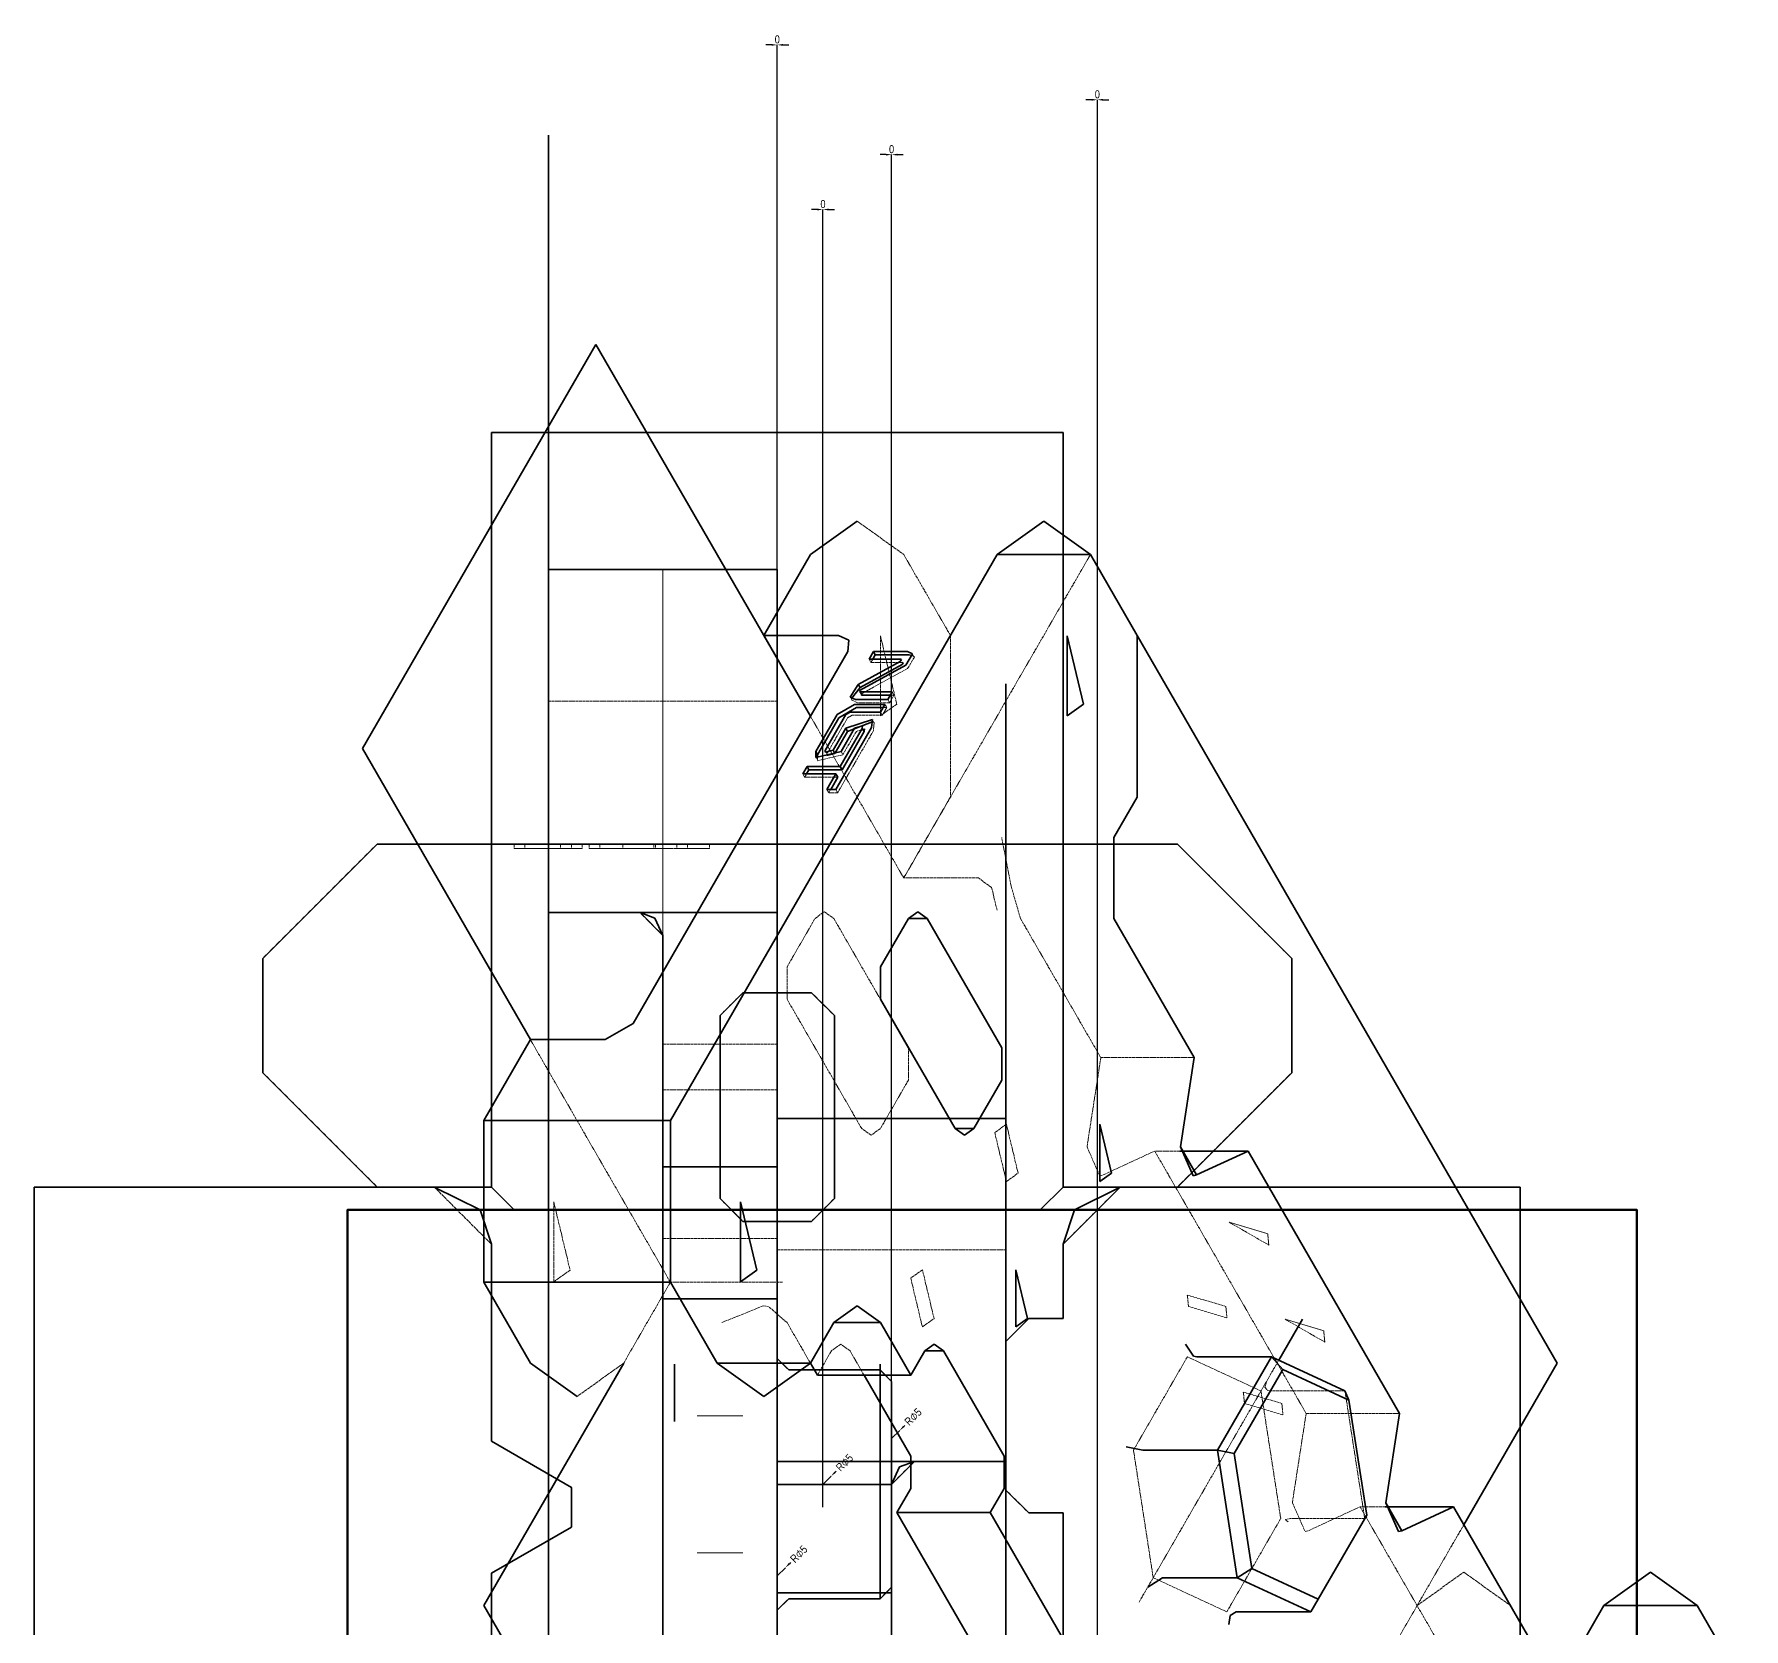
# Model space of a CAD drawing. Header units: metres. Extents: x -122 to 716, y -535 to 919.
# Drawn here: x -122 to 626, y 222 to 919 of the extents above; entities that cross this region are included whole.
import ezdxf

# ---------------------------------------------------------------- set-up
doc = ezdxf.new("R2010")
doc.units = ezdxf.units.M
doc.linetypes.add('DASHED', pattern=[1.524, 1.27, -0.254])
for name, color, linetype, lineweight in [('BORDER', 5, 'CONTINUOUS', 50), ('DIM', 2, 'CONTINUOUS', 13), ('HIDDEN', 8, 'DASHED', 18), ('VISIBLE', 7, 'CONTINUOUS', 35)]:
    doc.layers.add(name, color=color, linetype=linetype, lineweight=lineweight)
doc.styles.add('OpenSansCondensed-Light', font='OpenSansCondensed-Light.ttf')
doc.dimstyles.get("Standard").update_dxf_attribs({"dimtxt": 2.5, "dimasz": 2.5, "dimexe": 1.25, "dimexo": 0.625, "dimtad": 1, "dimcen": 2.5, "dimazin": 3, "dimtfac": 1, "dimtmove": 0, "dimatfit": 3})

# ---------------------------------------------------------------- blocks, each defined once
blk = doc.blocks.new('_CLOSEDFILLED')
at = {"color": 0, "linetype": 'BYBLOCK'}
blk.add_solid([(-1, 0.16), (0, 0), (-1, -0.16)], dxfattribs=at)
blk = doc.blocks.new('*D1')
for p, q in [((223, 285), (226.54, 288.54)), ((228.75, 290.75), (228.3, 290.3))]:
    blk.add_line(p, q)
at = {"layer": 'Defpoints'}
for p in [(223, 285), (226.54, 288.54)]:
    blk.add_point(p, dxfattribs=at)
at = {"layer": 'DIM', "xscale": 2.5, "yscale": 2.5, "rotation": 224.99999999999977}
blk.add_blockref('_CLOSEDFILLED', (226.54, 288.54), dxfattribs=at)
at = {"layer": 'DIM', "insert": (232.46, 294.46), "char_height": 3.5, "attachment_point": 5, "rotation": 45, "style": 'OpenSansCondensed-Light'}
blk.add_mtext('R⌀5', dxfattribs=at)
blk = doc.blocks.new('*D2')
for p, q in [((220.5, 842.46), (218, 842.46)), ((223, 285), (223, 842.46)), ((223, 275), (223, 842.46)), ((223, 842.46), (223, 842.46)), ((225.5, 842.46), (228, 842.46))]:
    blk.add_line(p, q)
at = {"layer": 'Defpoints'}
for p in [(223, 842.46), (223, 285), (223, 275)]:
    blk.add_point(p, dxfattribs=at)
at = {"layer": 'DIM', "xscale": 2.5, "yscale": 2.5}
blk.add_blockref('_CLOSEDFILLED', (223, 842.46), dxfattribs=at)
at = {"layer": 'DIM', "xscale": 2.5, "yscale": 2.5, "rotation": 180}
blk.add_blockref('_CLOSEDFILLED', (223, 842.46), dxfattribs=at)
at = {"layer": 'DIM', "insert": (223, 844.84), "char_height": 3.5, "attachment_point": 5, "style": 'OpenSansCondensed-Light'}
blk.add_mtext('0', dxfattribs=at)
blk = doc.blocks.new('*D3')
for p, q in [((253, 305), (256.54, 308.54)), ((258.75, 310.75), (258.3, 310.3))]:
    blk.add_line(p, q)
at = {"layer": 'Defpoints'}
for p in [(256.54, 308.54), (253, 305)]:
    blk.add_point(p, dxfattribs=at)
at = {"layer": 'DIM', "xscale": 2.5, "yscale": 2.5, "rotation": 224.99999999999955}
blk.add_blockref('_CLOSEDFILLED', (256.54, 308.54), dxfattribs=at)
at = {"layer": 'DIM', "insert": (262.46, 314.46), "char_height": 3.5, "attachment_point": 5, "rotation": 45, "style": 'OpenSansCondensed-Light'}
blk.add_mtext('R⌀5', dxfattribs=at)
blk = doc.blocks.new('*D4')
for p, q in [((250.5, 866.46), (248, 866.46)), ((253, 305), (253, 866.46)), ((253, 295), (253, 866.46)), ((253, 866.46), (253, 866.46)), ((255.5, 866.46), (258, 866.46))]:
    blk.add_line(p, q)
at = {"layer": 'Defpoints'}
for p in [(253, 866.46), (253, 305), (253, 295)]:
    blk.add_point(p, dxfattribs=at)
at = {"layer": 'DIM', "xscale": 2.5, "yscale": 2.5}
blk.add_blockref('_CLOSEDFILLED', (253, 866.46), dxfattribs=at)
at = {"layer": 'DIM', "xscale": 2.5, "yscale": 2.5, "rotation": 180}
blk.add_blockref('_CLOSEDFILLED', (253, 866.46), dxfattribs=at)
at = {"layer": 'DIM', "insert": (253, 868.84), "char_height": 3.5, "attachment_point": 5, "style": 'OpenSansCondensed-Light'}
blk.add_mtext('0', dxfattribs=at)
blk = doc.blocks.new('*D6')
for p, q in [((340.5, 890.46), (338, 890.46)), ((343, 205), (343, 890.46)), ((343, 195), (343, 890.46)), ((343, 890.46), (343, 890.46)), ((345.5, 890.46), (348, 890.46))]:
    blk.add_line(p, q)
at = {"layer": 'Defpoints'}
for p in [(343, 890.46), (343, 205), (343, 195)]:
    blk.add_point(p, dxfattribs=at)
at = {"layer": 'DIM', "xscale": 2.5, "yscale": 2.5}
blk.add_blockref('_CLOSEDFILLED', (343, 890.46), dxfattribs=at)
at = {"layer": 'DIM', "xscale": 2.5, "yscale": 2.5, "rotation": 180}
blk.add_blockref('_CLOSEDFILLED', (343, 890.46), dxfattribs=at)
at = {"layer": 'DIM', "insert": (343, 892.84), "char_height": 3.5, "attachment_point": 5, "style": 'OpenSansCondensed-Light'}
blk.add_mtext('0', dxfattribs=at)
blk = doc.blocks.new('*D7')
for p, q in [((203, 245), (206.54, 248.54)), ((208.75, 250.75), (208.3, 250.3))]:
    blk.add_line(p, q)
at = {"layer": 'Defpoints'}
for p in [(206.54, 248.54), (203, 245)]:
    blk.add_point(p, dxfattribs=at)
at = {"layer": 'DIM', "xscale": 2.5, "yscale": 2.5, "rotation": 225}
blk.add_blockref('_CLOSEDFILLED', (206.54, 248.54), dxfattribs=at)
at = {"layer": 'DIM', "insert": (212.46, 254.46), "char_height": 3.5, "attachment_point": 5, "rotation": 45, "style": 'OpenSansCondensed-Light'}
blk.add_mtext('R⌀5', dxfattribs=at)
blk = doc.blocks.new('*D8')
for p, q in [((200.5, 914.46), (198, 914.46)), ((203, 245), (203, 914.46)), ((203, 235), (203, 914.46)), ((203, 914.46), (203, 914.46)), ((205.5, 914.46), (208, 914.46))]:
    blk.add_line(p, q)
at = {"layer": 'Defpoints'}
for p in [(203, 914.46), (203, 245), (203, 235)]:
    blk.add_point(p, dxfattribs=at)
at = {"layer": 'DIM', "xscale": 2.5, "yscale": 2.5}
blk.add_blockref('_CLOSEDFILLED', (203, 914.46), dxfattribs=at)
at = {"layer": 'DIM', "xscale": 2.5, "yscale": 2.5, "rotation": 180}
blk.add_blockref('_CLOSEDFILLED', (203, 914.46), dxfattribs=at)
at = {"layer": 'DIM', "insert": (203, 916.84), "char_height": 3.5, "attachment_point": 5, "style": 'OpenSansCondensed-Light'}
blk.add_mtext('0', dxfattribs=at)

msp = doc.modelspace()

# ---------------------------------------------------------------- linework, layer by layer
at = {"layer": 'BORDER'}
msp.add_lwpolyline([(15, 15), (579, 15), (579, 405), (15, 405), (15, 15)], dxfattribs=at)
at = {"layer": 'HIDDEN'}
for points in [[(237.907, 706.231), (258.319, 691.586)], [(258.319, 691.586), (278.732, 656.231)], [(339.969, 691.586), (258.319, 550.165)], [(360.381, 656.231), (339.969, 691.586)], [(103, 685), (103, 535)], [(103, 685), (103, 635)], [(203, 685), (103, 685)], [(143, 685), (103, 685)], [(103, 685), (143, 685)], [(103, 535), (103, 685)], [(103, 535), (103, 685)], [(103, 685), (103, 535)], [(143, 685), (153, 685)], [(153, 685), (143, 685)], [(153, 525), (153, 685)], [(153, 685), (153, 525)], [(203, 685), (203, 635)], [(203, 635), (203, 685)], [(248.113, 621.053), (248.113, 656.053)], [(248.113, 656.053), (255.257, 626.179)], [(278.732, 656.231), (278.732, 585.52)], [(243.151, 645.869), (243.968, 644.455)], [(243.968, 644.455), (244.784, 645.869)], [(257.738, 644.455), (243.968, 644.455)], [(263.002, 646.733), (260.012, 641.748)], [(262.413, 647.335), (263.002, 646.733)], [(260.012, 641.748), (240.131, 630.86)], [(103, 635), (103, 585)], [(153, 610), (153, 630)], [(153, 630), (153, 610)], [(203, 635), (203, 585)], [(203, 635), (203, 585)], [(203, 610), (203, 630)], [(203, 630), (203, 610)], [(203, 610), (203, 630)], [(203, 630), (203, 610)], [(235.654, 627.869), (235.413, 628.673)], [(240.131, 630.86), (239.804, 630.574)], [(251.316, 628.191), (252.132, 626.777)], [(254.05, 630.099), (252.132, 626.777)], [(252.417, 630.099), (254.05, 630.099)], [(253.234, 631.513), (254.05, 630.099)], [(103, 627.5), (103, 592.5)], [(103, 592.5), (103, 627.5)], [(103, 627.5), (103, 592.5)], [(103, 592.5), (103, 627.5)], [(203, 627.5), (103, 627.5)], [(203, 627.5), (103, 627.5)], [(203, 627.5), (203, 592.5)], [(203, 592.5), (203, 627.5)], [(203, 627.5), (203, 592.5)], [(203, 592.5), (203, 627.5)], [(217.494, 620.876), (258.319, 550.165)], [(217.494, 620.876), (258.319, 550.165)], [(235.75, 621.321), (233.743, 620.162)], [(238.069, 626.777), (235.654, 627.869)], [(248.983, 621.321), (235.75, 621.321)], [(252.132, 626.777), (238.069, 626.777)], [(255.257, 626.179), (248.113, 621.053)], [(248.166, 622.735), (248.983, 621.321)], [(250.901, 624.643), (248.983, 621.321)], [(249.268, 624.643), (250.901, 624.643)], [(250.084, 626.058), (250.901, 624.643)], [(233.743, 620.162), (224.734, 604.558)], [(245.094, 614.585), (229.415, 587.429)], [(237.598, 614.281), (231.703, 604.071)], [(241.157, 615.339), (237.598, 614.281)], [(244.895, 618.628), (245.431, 617.995)], [(245.431, 617.995), (245.094, 614.585)], [(153, 530), (153, 610)], [(153, 610), (153, 530)], [(203, 530), (203, 610)], [(203, 610), (203, 530)], [(203, 610), (203, 530)], [(203, 530), (203, 610)], [(223.918, 605.973), (224.734, 604.558)], [(220.683, 601.406), (220.402, 602.187)], [(231.703, 604.071), (220.683, 601.406)], [(224.734, 604.558), (224.725, 603.687)], [(230.886, 605.485), (231.703, 604.071)], [(214.152, 595.641), (214.969, 594.227)], [(214.969, 594.227), (215.785, 595.641)], [(229.468, 594.227), (214.969, 594.227)], [(103, 585), (103, 535)], [(203, 585), (203, 535)], [(203, 535), (203, 585)], [(224.727, 588.843), (225.543, 587.429)], [(225.543, 587.429), (226.36, 588.843)], [(229.415, 587.429), (225.543, 587.429)], [(228.598, 588.843), (229.415, 587.429)], [(278.732, 585.52), (258.319, 550.165)], [(28, 565), (-22, 515)], [(-22, 515), (28, 565)], [(378, 565), (28, 565)], [(78, 415), (78, 565)], [(378, 565), (78, 565)], [(96.483, 565), (88, 565)], [(88, 565), (92.654, 565)], [(88, 565), (88, 563)], [(88, 565), (88, 563)], [(92.654, 563), (88, 563)], [(88, 563), (96.483, 563)], [(92.654, 565), (94.059, 565)], [(92.654, 565), (92.654, 563)], [(92.654, 565), (92.654, 563)], [(94.059, 563), (92.654, 563)], [(94.059, 565), (108.26, 565)], [(108.26, 563), (94.059, 563)], [(111.88, 565), (96.483, 565)], [(96.483, 563), (111.88, 563)], [(108.26, 565), (117.655, 565)], [(108.26, 565), (108.26, 563)], [(117.655, 563), (108.26, 563)], [(112.959, 565), (111.88, 565)], [(111.88, 563), (112.959, 563)], [(112.956, 565), (112.959, 565)], [(117.655, 565), (112.956, 565)], [(112.956, 565), (112.956, 563)], [(112.956, 565), (112.956, 563)], [(112.956, 563), (117.655, 563)], [(112.959, 563), (112.956, 563)], [(117.655, 565), (117.655, 563)], [(117.655, 565), (117.655, 563)], [(125.37, 565), (120.672, 565)], [(120.672, 565), (126.965, 565)], [(120.672, 565), (120.672, 563)], [(120.672, 565), (120.672, 563)], [(126.965, 563), (120.672, 563)], [(120.672, 563), (125.37, 563)], [(127.009, 565), (125.37, 565)], [(125.37, 565), (125.37, 563)], [(125.37, 565), (125.37, 563)], [(125.37, 563), (127.009, 563)], [(126.965, 565), (149.766, 565)], [(149.766, 563), (126.965, 563)], [(149.076, 565), (127.009, 565)], [(127.009, 563), (149.076, 563)], [(134.896, 565), (128.076, 565)], [(128.076, 565), (135.412, 565)], [(135.412, 563), (128.076, 563)], [(128.076, 563), (134.896, 563)], [(135.326, 565), (133.21, 565)], [(133.21, 565), (135.498, 565)], [(135.498, 563), (133.21, 563)], [(133.21, 563), (135.326, 563)], [(173.301, 565), (134.896, 565)], [(134.896, 563), (173.301, 563)], [(149.766, 565), (135.326, 565)], [(135.326, 563), (149.766, 563)], [(135.412, 565), (148.99, 565)], [(135.412, 565), (135.412, 563)], [(148.99, 563), (135.412, 563)], [(135.498, 565), (159.033, 565)], [(135.498, 565), (135.498, 563)], [(159.033, 563), (135.498, 563)], [(148.99, 565), (150.931, 565)], [(148.99, 565), (148.99, 563)], [(150.931, 563), (148.99, 563)], [(150.931, 565), (149.076, 565)], [(149.076, 565), (149.076, 563)], [(149.076, 563), (150.931, 563)], [(149.766, 565), (155.541, 565)], [(155.541, 565), (149.766, 565)], [(149.766, 565), (149.766, 563)], [(149.766, 565), (149.766, 563)], [(149.766, 563), (155.541, 563)], [(155.541, 563), (149.766, 563)], [(159.033, 565), (163.687, 565)], [(159.033, 565), (159.033, 563)], [(159.033, 565), (159.033, 563)], [(163.687, 563), (159.033, 563)], [(163.687, 565), (173.301, 565)], [(163.687, 565), (163.687, 563)], [(163.687, 565), (163.687, 563)], [(173.301, 563), (163.687, 563)], [(173.301, 565), (173.301, 563)], [(173.301, 565), (173.301, 563)], [(305.268, 546.63), (301.185, 567.843)], [(328, 565), (328, 415)], [(378, 565), (428, 515)], [(428, 515), (378, 565)], [(290.979, 550.165), (258.319, 550.165)], [(296.753, 546.023), (290.979, 550.165)], [(299.144, 536.023), (296.753, 546.023)], [(305.268, 546.63), (309.35, 532.487)], [(143, 535), (103, 535)], [(203, 535), (103, 535)], [(143, 535), (103, 535)], [(203, 535), (143, 535)], [(153, 525), (143, 535)], [(203, 535), (143, 535)], [(143.008, 535), (143, 535)], [(149.482, 532.614), (149.466, 532.628)], [(149.467, 532.627), (149.483, 532.614)], [(203, 535), (203, 510)], [(203, 535), (203, 510)], [(207.288, 511.274), (219.536, 532.487)], [(219.536, 532.487), (223.618, 535.416)], [(223.618, 535.416), (227.701, 532.487)], [(227.701, 532.487), (248.113, 497.132)], [(309.35, 532.487), (344.514, 471.583)], [(153, 530), (153, 510)], [(153, 510), (153, 530)], [(153, 525), (153, 510)], [(203, 530), (203, 510)], [(203, 510), (203, 530)], [(203, 530), (203, 510)], [(203, 510), (203, 530)], [(-22, 515), (-22, 465)], [(153, 510), (153, 477.5)], [(203, 510), (203, 477.5)], [(203, 510), (203, 477.5)], [(207.288, 497.132), (207.288, 511.274)], [(428, 465), (428, 515)], [(188, 500), (178, 490)], [(218, 500), (188, 500)], [(218, 500), (188, 500)], [(239.948, 440.563), (207.288, 497.132)], [(228, 490), (218, 500)], [(178, 490), (178, 410)], [(178, 490), (178, 410)], [(228, 410), (228, 490)], [(228, 410), (228, 490)], [(156.257, 373.388), (95.02, 479.454)], [(156.257, 373.388), (95.02, 479.454)], [(203, 477.5), (153, 477.5)], [(153, 477.5), (153, 467.5)], [(203, 477.5), (153, 477.5)], [(203, 477.5), (203, 467.5)], [(203, 477.5), (203, 467.5)], [(260.361, 475.919), (260.361, 461.777)], [(344.514, 471.583), (338.475, 432.545)], [(385.339, 471.583), (344.514, 471.583)], [(-22, 465), (28, 415)], [(28, 415), (-22, 465)], [(153, 467.5), (153, 402.5)], [(203, 467.5), (203, 402.5)], [(203, 402.5), (203, 467.5)], [(378, 415), (428, 465)], [(428, 465), (378, 415)], [(153, 432.5), (153, 457.5)], [(153, 457.5), (153, 432.5)], [(153, 432.5), (153, 457.5)], [(153, 457.5), (153, 432.5)], [(203, 457.5), (153, 457.5)], [(203, 457.5), (153, 457.5)], [(203, 457.5), (203, 432.5)], [(203, 432.5), (203, 457.5)], [(203, 457.5), (203, 432.5)], [(203, 432.5), (203, 457.5)], [(260.361, 461.777), (248.113, 440.563)], [(203, 395), (203, 445)], [(203, 445), (303, 445)], [(203, 445), (203, 395)], [(263, 445), (253, 445)], [(253, 445), (263, 445)], [(253, 285), (253, 445)], [(253, 445), (253, 285)], [(263, 445), (303, 445)], [(303, 445), (263, 445)], [(303.227, 442.457), (298.124, 438.796)], [(303, 445), (303, 295)], [(303, 395), (303, 445)], [(303, 295), (303, 445)], [(303, 295), (303, 445)], [(303, 445), (303, 295)], [(308.33, 421.118), (303.227, 442.457)], [(244.031, 437.635), (239.948, 440.563)], [(248.113, 440.563), (244.031, 437.635)], [(298.124, 438.796), (303.227, 417.457)], [(338.475, 432.545), (344.051, 419.957)], [(345.546, 420.298), (368.084, 430.758)], [(368.084, 430.758), (434.328, 316.019)], [(379.121, 430.758), (368.084, 430.758)], [(303.227, 417.457), (308.33, 421.118)], [(344.051, 419.957), (345.546, 420.298)], [(28, 415), (53, 415)], [(53, 415), (78, 390)], [(53, 415), (78, 415)], [(328, 390), (353, 415)], [(328, 415), (353, 415)], [(353, 415), (378, 415)], [(73, 405), (78, 390)], [(105.226, 373.566), (105.226, 408.566)], [(105.226, 408.566), (112.371, 378.692)], [(178, 410), (188, 400)], [(218, 400), (228, 410)], [(153, 402.5), (153, 392.5)], [(188, 400), (218, 400)], [(188, 400), (218, 400)], [(203, 402.5), (203, 392.5)], [(203, 402.5), (203, 392.5)], [(417.536, 394.602), (400.711, 399.602)], [(400.711, 399.602), (418.031, 389.602)], [(78, 390), (78, 303.868)], [(78, 303.868), (78, 390)], [(153, 392.5), (153, 177.5)], [(203, 392.5), (153, 392.5)], [(203, 392.5), (153, 392.5)], [(203, 345), (203, 395)], [(203, 395), (203, 345)], [(203, 392.5), (203, 177.5)], [(203, 177.5), (203, 392.5)], [(203, 370), (203, 390)], [(203, 390), (203, 370)], [(203, 370), (203, 390)], [(203, 390), (203, 370)], [(253, 370), (253, 390)], [(253, 390), (253, 370)], [(303, 345), (303, 395)], [(328, 357.5), (328, 390)], [(328, 390), (328, 357.5)], [(418.031, 389.602), (417.536, 394.602)], [(203, 387.5), (203, 352.5)], [(203, 352.5), (203, 387.5)], [(203, 387.5), (203, 352.5)], [(203, 352.5), (203, 387.5)], [(203, 387.5), (303, 387.5)], [(203, 387.5), (303, 387.5)], [(303, 387.5), (303, 352.5)], [(303, 352.5), (303, 387.5)], [(303, 387.5), (303, 352.5)], [(303, 352.5), (303, 387.5)], [(112.371, 378.692), (105.226, 373.566)], [(266.484, 378.817), (261.381, 375.156)], [(261.381, 375.156), (266.484, 353.817)], [(271.587, 357.478), (266.484, 378.817)], [(156.257, 373.388), (135.845, 338.033)], [(156.257, 373.388), (135.845, 338.033)], [(188.917, 373.388), (156.257, 373.388)], [(188.917, 373.388), (205.247, 373.388)], [(203, 290), (203, 370)], [(203, 370), (203, 290)], [(203, 370), (203, 290)], [(203, 290), (203, 370)], [(253, 290), (253, 370)], [(253, 370), (253, 290)], [(382.835, 362.782), (382.34, 367.782)], [(382.34, 367.782), (399.165, 362.782)], [(178.711, 355.711), (196.786, 363.033)], [(196.786, 363.033), (199.123, 362.782)], [(207.288, 355.711), (199.123, 362.782)], [(399.66, 357.782), (382.835, 362.782)], [(399.165, 362.782), (399.66, 357.782)], [(217.494, 338.033), (207.288, 355.711)], [(266.484, 353.817), (271.587, 357.478)], [(303, 347.5), (313, 357.5)], [(313, 357.5), (328, 357.5)], [(328, 357.5), (313, 357.5)], [(442.031, 352.175), (425.206, 357.175)], [(425.206, 357.175), (442.526, 347.175)], [(442.526, 347.175), (442.031, 352.175)], [(203, 295), (203, 345)], [(203, 345), (203, 295)], [(230.763, 346.265), (226.68, 343.336)], [(234.845, 343.336), (230.763, 346.265)], [(303, 282.5), (303, 347.5)], [(303, 347.5), (303, 282.5)], [(303, 295), (303, 345)], [(135.845, 338.033), (115.432, 323.388)], [(203, 285), (203, 340)], [(203, 340), (203, 285)], [(208, 335), (203, 340)], [(226.68, 343.336), (220.556, 332.73)], [(240.969, 332.73), (234.845, 343.336)], [(382.373, 340.768), (358.802, 299.943)], [(361.29, 233.54), (422.335, 339.273)], [(414.57, 325.825), (382.373, 340.768)], [(203, 285), (203, 335)], [(203, 335), (203, 285)], [(248, 335), (208, 335)], [(248, 335), (248, 285)], [(248, 335), (253, 330)], [(253, 285), (253, 330)], [(416.927, 329.907), (416.323, 327.496)], [(407.33, 320.355), (406.835, 325.355)], [(406.835, 325.355), (423.66, 320.355)], [(423.198, 270.057), (414.57, 325.825)], [(416.323, 327.496), (417.393, 326.074)], [(417.393, 326.074), (418.653, 325.825)], [(451.313, 325.825), (418.653, 325.825)], [(451.313, 325.825), (459.94, 270.057)], [(168, 315), (188, 315)], [(188, 315), (168, 315)], [(424.155, 315.355), (407.33, 320.355)], [(423.66, 320.355), (424.155, 315.355)], [(434.328, 316.019), (428.289, 276.982)], [(475.153, 316.019), (434.328, 316.019)], [(78, 303.868), (113, 283.66)], [(78, 303.868), (113, 283.66)], [(358.802, 299.943), (367.43, 244.175)], [(203, 270), (203, 295)], [(203, 295), (263, 295)], [(203, 295), (303, 295)], [(203, 295), (263, 295)], [(203, 270), (203, 295)], [(263, 295), (253, 285)], [(256.534, 292.628), (256.517, 292.614)], [(256.517, 292.614), (256.534, 292.628)], [(263, 295), (262.989, 295)], [(263, 295), (303, 295)], [(263, 295), (303, 295)], [(203, 290), (203, 270)], [(203, 270), (203, 290)], [(203, 290), (203, 270)], [(203, 270), (203, 290)], [(203, 285), (203, 230)], [(203, 230), (203, 285)], [(208, 285), (203, 285)], [(203, 285), (203, 235)], [(203, 235), (203, 285)], [(248, 285), (208, 285)], [(248, 285), (248, 235)], [(248, 285), (253, 285)], [(253, 290), (253, 270)], [(253, 270), (253, 290)], [(253, 240), (253, 285)], [(253, 270), (253, 285)], [(113, 283.66), (113, 266.34)], [(313, 272.5), (303, 282.5)], [(428.289, 276.982), (433.866, 264.393)], [(203, 183.868), (203, 270)], [(203, 270), (203, 183.868)], [(253, 183.868), (253, 270)], [(328, 272.5), (313, 272.5)], [(313, 272.5), (328, 272.5)], [(328, 57.5), (328, 272.5)], [(328, 272.5), (328, 57.5)], [(399.627, 229.232), (423.198, 270.057)], [(425.304, 269.445), (425.336, 269.619)], [(426.417, 268.563), (425.304, 269.445)], [(425.336, 269.619), (427.28, 270.057)], [(459.94, 270.057), (427.28, 270.057)], [(435.36, 264.734), (457.899, 275.194)], [(459.94, 270.057), (436.37, 229.232)], [(457.899, 275.194), (493.062, 214.289)], [(468.936, 275.194), (457.899, 275.194)], [(459.94, 270.057), (460.803, 271.551)], [(113, 266.34), (78, 246.132)], [(78, 246.132), (113, 266.34)], [(433.866, 264.393), (435.36, 264.734)], [(462.443, 196.612), (503.268, 267.322)], [(168, 255), (188, 255)], [(188, 255), (168, 255)], [(78, 246.132), (78, 83.868)], [(78, 83.868), (78, 246.132)], [(253, 240), (248, 235)], [(367.43, 244.175), (399.627, 229.232)], [(482.856, 231.967), (503.268, 246.612)], [(503.268, 246.612), (523.681, 231.967)], [(203, 237.5), (253, 237.5)], [(208, 235), (203, 230)], [(248, 235), (208, 235)], [(462.443, 196.612), (482.856, 231.967)], [(523.681, 231.967), (544.093, 196.612)]]:
    msp.add_lwpolyline(points, dxfattribs=at)
at = {"layer": 'VISIBLE'}
for points in [[(103, 685), (103, 875)], [(103, 875), (103, 685)], [(21.535, 606.734), (123.597, 783.51)], [(123.597, 783.51), (217.494, 620.876)], [(328, 745), (78, 745)], [(78, 745), (78, 415)], [(328, 415), (328, 745)], [(217.494, 691.586), (237.907, 706.231)], [(299.144, 691.586), (319.557, 706.231)], [(319.557, 706.231), (339.969, 691.586)], [(156.257, 444.099), (299.144, 691.586)], [(156.257, 444.099), (299.144, 691.586)], [(197.082, 656.231), (217.494, 691.586)], [(339.969, 691.586), (299.144, 691.586)], [(339.969, 691.586), (360.381, 656.231)], [(339.969, 691.586), (360.381, 656.231)], [(203, 685), (103, 685)], [(103, 635), (103, 685)], [(203, 635), (203, 685)], [(203, 685), (203, 635)], [(197.082, 656.231), (217.494, 620.876)], [(229.742, 656.231), (197.082, 656.231)], [(229.742, 656.231), (234.32, 654.16)], [(234.32, 654.16), (233.824, 649.16)], [(329.763, 621.053), (329.763, 656.053)], [(329.763, 656.053), (336.907, 626.179)], [(360.381, 656.231), (360.381, 585.52)], [(544.093, 338.033), (360.381, 656.231)], [(360.381, 585.52), (360.381, 656.231)], [(139.927, 486.525), (233.824, 649.16)], [(256.796, 644.875), (238.396, 634.834)], [(239.212, 633.42), (257.612, 643.461)], [(239.314, 632.274), (259.195, 643.162)], [(245.051, 649.16), (243.151, 645.869)], [(243.151, 645.869), (256.922, 645.869)], [(244.784, 645.869), (245.868, 647.746)], [(259.947, 649.16), (245.051, 649.16)], [(245.051, 649.16), (245.868, 647.746)], [(245.868, 647.746), (260.763, 647.746)], [(257.292, 645.702), (256.796, 644.875)], [(256.922, 645.869), (257.292, 645.702)], [(257.612, 643.461), (258.109, 644.287)], [(258.109, 644.287), (257.738, 644.455)], [(259.195, 643.162), (262.186, 648.147)], [(262.186, 648.147), (259.947, 649.16)], [(260.763, 647.746), (262.413, 647.335)], [(103, 585), (103, 635)], [(203, 585), (203, 635)], [(203, 635), (203, 585)], [(238.396, 634.834), (234.837, 629.283)], [(234.837, 629.283), (237.252, 628.191)], [(235.413, 628.673), (239.212, 633.42)], [(237.252, 628.191), (251.316, 628.191)], [(238.396, 634.834), (239.212, 633.42)], [(238.934, 631.64), (239.314, 632.274)], [(239.262, 631.513), (238.934, 631.64)], [(253.234, 631.513), (239.262, 631.513)], [(239.262, 631.513), (240.078, 630.099)], [(239.804, 630.574), (239.75, 630.226)], [(239.75, 630.226), (240.078, 630.099)], [(240.078, 630.099), (252.417, 630.099)], [(251.316, 628.191), (253.234, 631.513)], [(303, 445), (303, 635)], [(303, 635), (303, 445)], [(229.144, 621.607), (219.835, 605.485)], [(223.918, 605.973), (232.927, 621.577)], [(236.852, 626.058), (229.144, 621.607)], [(229.96, 620.193), (237.668, 624.643)], [(232.927, 621.577), (234.934, 622.735)], [(234.934, 622.735), (248.166, 622.735)], [(250.084, 626.058), (236.852, 626.058)], [(237.668, 624.643), (249.268, 624.643)], [(248.166, 622.735), (250.084, 626.058)], [(336.907, 626.179), (329.763, 621.053)], [(220.652, 604.071), (229.96, 620.193)], [(232.945, 615.635), (227.402, 606.034)], [(228.219, 604.619), (233.762, 614.22)], [(228.598, 588.843), (244.277, 615.999)], [(240.16, 615.574), (230.552, 598.932)], [(230.886, 605.485), (236.781, 615.696)], [(231.368, 597.518), (240.976, 614.159)], [(244.615, 619.409), (232.945, 615.635)], [(232.945, 615.635), (233.762, 614.22)], [(233.762, 614.22), (244.895, 618.628)], [(236.781, 615.696), (240.341, 616.753)], [(240.341, 616.753), (240.16, 615.574)], [(240.16, 615.574), (240.976, 614.159)], [(240.976, 614.159), (241.157, 615.339)], [(244.277, 615.999), (244.615, 619.409)], [(95.02, 479.454), (21.535, 606.734)], [(227.402, 606.034), (223.909, 605.101)], [(223.909, 605.101), (223.918, 605.973)], [(227.402, 606.034), (228.219, 604.619)], [(216.052, 598.932), (214.152, 595.641)], [(230.552, 598.932), (216.052, 598.932)], [(216.052, 598.932), (216.868, 597.518)], [(219.835, 605.485), (219.866, 602.821)], [(219.835, 605.485), (220.652, 604.071)], [(219.866, 602.821), (230.886, 605.485)], [(220.402, 602.187), (220.652, 604.071)], [(224.725, 603.687), (228.219, 604.619)], [(230.552, 598.932), (231.368, 597.518)], [(214.152, 595.641), (228.652, 595.641)], [(215.785, 595.641), (216.868, 597.518)], [(216.868, 597.518), (231.368, 597.518)], [(228.652, 595.641), (224.727, 588.843)], [(226.36, 588.843), (229.468, 594.227)], [(228.652, 595.641), (229.468, 594.227)], [(103, 535), (103, 585)], [(203, 535), (203, 585)], [(203, 585), (203, 535)], [(224.727, 588.843), (228.598, 588.843)], [(360.381, 585.52), (350.175, 567.843)], [(350.175, 567.843), (360.381, 585.52)], [(28, 565), (-22, 515)], [(78, 565), (28, 565)], [(78, 565), (28, 565)], [(78, 565), (78, 415)], [(78, 565), (88, 565)], [(318, 565), (88, 565)], [(318, 565), (328, 565)], [(328, 415), (328, 565)], [(378, 565), (328, 565)], [(350.175, 567.843), (350.175, 532.487)], [(350.175, 567.843), (350.175, 532.487)], [(378, 565), (428, 515)], [(203, 535), (103, 535)], [(103, 535), (103, 35)], [(103, 35), (103, 535)], [(143, 535), (153, 525)], [(143, 535), (149.467, 532.627)], [(149.466, 532.628), (143.008, 535)], [(153, 525), (149.482, 532.614)], [(149.483, 532.614), (153, 525)], [(203, 510), (203, 535)], [(203, 510), (203, 535)], [(248.113, 511.274), (260.361, 532.487)], [(248.113, 511.274), (260.361, 532.487)], [(260.361, 532.487), (264.443, 535.416)], [(268.526, 532.487), (260.361, 532.487)], [(264.443, 535.416), (268.526, 532.487)], [(268.526, 532.487), (301.185, 475.919)], [(268.526, 532.487), (301.185, 475.919)], [(350.175, 532.487), (385.339, 471.583)], [(385.339, 471.583), (350.175, 532.487)], [(153, 510), (153, 525)], [(-22, 515), (-22, 465)], [(-22, 515), (-22, 465)], [(153, 423.868), (153, 510)], [(203, 423.868), (203, 510)], [(203, 510), (203, 423.868)], [(248.113, 497.132), (248.113, 511.274)], [(248.113, 511.274), (248.113, 497.132)], [(428, 465), (428, 515)], [(428, 515), (428, 465)], [(188, 500), (178, 490)], [(178, 490), (188, 500)], [(218, 500), (188, 500)], [(228, 490), (218, 500)], [(218, 500), (228, 490)], [(280.773, 440.563), (248.113, 497.132)], [(248.113, 497.132), (260.361, 475.919)], [(280.773, 440.563), (248.113, 497.132)], [(139.927, 486.525), (127.68, 479.454)], [(178, 490), (178, 410)], [(228, 410), (228, 490)], [(74.608, 444.099), (95.02, 479.454)], [(95.02, 479.454), (127.68, 479.454)], [(301.185, 475.919), (301.185, 461.777)], [(301.185, 461.777), (301.185, 475.919)], [(385.339, 471.583), (379.3, 432.545)], [(385.339, 471.583), (379.3, 432.545)], [(-22, 465), (28, 415)], [(378, 415), (428, 465)], [(301.185, 461.777), (288.938, 440.563)], [(301.185, 461.777), (288.938, 440.563)], [(74.608, 444.099), (74.608, 373.388)], [(74.608, 444.099), (156.257, 444.099)], [(156.257, 444.099), (156.257, 373.388)], [(156.257, 373.388), (156.257, 444.099)], [(203, 445), (203, 395)], [(203, 445), (303, 445)], [(203, 395), (203, 445)], [(303, 445), (303, 395)], [(344.051, 417.457), (344.051, 442.457)], [(344.051, 442.457), (349.155, 421.118)], [(284.855, 437.635), (280.773, 440.563)], [(280.773, 440.563), (288.938, 440.563)], [(288.938, 440.563), (284.855, 437.635)], [(408.909, 430.758), (379.121, 430.758)], [(379.3, 432.545), (384.876, 419.957)], [(379.3, 432.545), (386.371, 420.298)], [(386.371, 420.298), (408.909, 430.758)], [(408.909, 430.758), (386.371, 420.298)], [(408.909, 430.758), (475.153, 316.019)], [(475.153, 316.019), (408.909, 430.758)], [(203, 423.868), (153, 423.868)], [(153, 403.66), (153, 423.868)], [(203, 403.66), (203, 423.868)], [(203, 423.868), (203, 403.66)], [(349.155, 421.118), (344.051, 417.457)], [(384.876, 419.957), (386.371, 420.298)], [(-122, -85), (-122, 415)], [(-122, 415), (78, 415)], [(28, 415), (78, 415)], [(53, 415), (28, 415)], [(73, 405), (53, 415)], [(53, 415), (73, 405)], [(88, 405), (78, 415)], [(328, 415), (318, 405)], [(328, 415), (378, 415)], [(328, 415), (528, 415)], [(328, 390), (353, 415)], [(353, 415), (333, 405)], [(378, 415), (353, 415)], [(528, 415), (528, -85)], [(73, 405), (78, 390)], [(178, 410), (188, 400)], [(188, 400), (178, 410)], [(186.876, 373.566), (186.876, 408.566)], [(186.876, 408.566), (194.02, 378.692)], [(218, 400), (228, 410)], [(228, 410), (218, 400)], [(328, 390), (333, 405)], [(153, 386.34), (153, 403.66)], [(188, 400), (218, 400)], [(203, 386.34), (203, 403.66)], [(203, 386.34), (203, 403.66)], [(78, 390), (78, 303.868)], [(203, 395), (203, 345)], [(203, 395), (203, 345)], [(303, 395), (303, 345)], [(328, 357.5), (328, 390)], [(153, 366.132), (153, 386.34)], [(203, 366.132), (203, 386.34)], [(203, 366.132), (203, 386.34)], [(194.02, 378.692), (186.876, 373.566)], [(307.309, 353.817), (307.309, 378.817)], [(307.309, 378.817), (312.412, 357.478)], [(95.02, 338.033), (74.608, 373.388)], [(74.608, 373.388), (156.257, 373.388)], [(176.67, 338.033), (156.257, 373.388)], [(156.257, 373.388), (176.67, 338.033)], [(153, 203.868), (153, 366.132)], [(203, 366.132), (153, 366.132)], [(203, 203.868), (203, 366.132)], [(203, 366.132), (203, 203.868)], [(237.907, 363.033), (227.701, 355.711)], [(248.113, 355.711), (237.907, 363.033)], [(227.701, 355.711), (217.494, 338.033)], [(217.494, 338.033), (227.701, 355.711)], [(248.113, 355.711), (227.701, 355.711)], [(261.381, 332.73), (248.113, 355.711)], [(248.113, 355.711), (261.381, 332.73)], [(303, 347.5), (313, 357.5)], [(303, 347.5), (313, 357.5)], [(312.412, 357.478), (307.309, 353.817)], [(313, 357.5), (328, 357.5)], [(422.335, 339.273), (432.733, 357.284)], [(203, 345), (203, 295)], [(203, 295), (203, 345)], [(271.587, 346.265), (267.505, 343.336)], [(275.67, 343.336), (271.587, 346.265)], [(303, 282.5), (303, 347.5)], [(303, 345), (303, 295)], [(381.51, 346.345), (384.999, 341.108)], [(135.845, 338.033), (74.608, 231.967)], [(115.432, 323.388), (95.02, 338.033)], [(158, 337.5), (158, 312.5)], [(158, 312.5), (158, 337.5)], [(197.082, 323.388), (176.67, 338.033)], [(176.67, 338.033), (217.494, 338.033)], [(217.494, 338.033), (197.082, 323.388)], [(203, 340), (208, 335)], [(220.556, 332.73), (217.494, 338.033)], [(248, 337.5), (248, 312.5)], [(248, 312.5), (248, 337.5)], [(267.505, 343.336), (261.381, 332.73)], [(261.381, 332.73), (267.505, 343.336)], [(275.67, 343.336), (267.505, 343.336)], [(302.206, 297.374), (275.67, 343.336)], [(275.67, 343.336), (302.206, 297.374)], [(384.999, 341.108), (386.455, 340.768)], [(419.115, 340.768), (386.455, 340.768)], [(395.545, 299.943), (419.115, 340.768)], [(419.115, 340.768), (451.313, 325.825)], [(424.06, 335.191), (419.115, 340.768)], [(503.268, 267.322), (544.093, 338.033)], [(248, 335), (208, 335)], [(261.381, 332.73), (220.556, 332.73)], [(261.381, 297.374), (240.969, 332.73)], [(248, 285), (248, 335)], [(248, 335), (253, 330)], [(253, 330), (253, 285)], [(424.06, 335.191), (402.847, 298.449)], [(453.038, 321.742), (424.06, 335.191)], [(453.038, 321.742), (451.313, 325.825)], [(460.803, 271.551), (453.038, 321.742)], [(475.153, 316.019), (469.114, 276.982)], [(475.153, 316.019), (469.114, 276.982)], [(78, 303.868), (113, 283.66)], [(362.885, 299.943), (355.583, 301.437)], [(395.545, 299.943), (362.885, 299.943)], [(404.172, 244.175), (395.545, 299.943)], [(402.847, 298.449), (395.545, 299.943)], [(203, 295), (203, 270)], [(203, 295), (303, 295)], [(203, 295), (203, 270)], [(253, 285), (263, 295)], [(256.517, 292.614), (253, 285)], [(253, 285), (256.517, 292.614)], [(262.989, 295), (256.534, 292.628)], [(256.534, 292.628), (263, 295)], [(261.381, 283.232), (261.381, 297.374)], [(302.206, 283.232), (302.206, 297.374)], [(302.206, 283.232), (302.206, 297.374)], [(303, 295), (303, -205)], [(303, -205), (303, 295)], [(402.847, 298.449), (410.612, 248.258)], [(203, 285), (208, 285)], [(248, 285), (208, 285)], [(248, 235), (248, 285)], [(253, 285), (248, 285)], [(253, 285), (253, 240)], [(253, 285), (253, 270)], [(113, 283.66), (113, 266.34)], [(113, 283.66), (113, 266.34)], [(255.257, 272.626), (261.381, 283.232)], [(296.082, 272.626), (302.206, 283.232)], [(302.206, 283.232), (296.082, 272.626)], [(313, 272.5), (303, 282.5)], [(313, 272.5), (303, 282.5)], [(469.114, 276.982), (474.691, 264.393)], [(469.114, 276.982), (476.185, 264.734)], [(203, 270), (203, 237.5)], [(203, 270), (203, 237.5)], [(253, 270), (253, 237.5)], [(296.082, 272.626), (255.257, 272.626)], [(343.031, 120.598), (255.257, 272.626)], [(383.856, 120.598), (296.082, 272.626)], [(296.082, 272.626), (383.856, 120.598)], [(328, 272.5), (313, 272.5)], [(328, 57.5), (328, 272.5)], [(439.589, 234.809), (460.803, 271.551)], [(498.723, 275.194), (468.936, 275.194)], [(476.185, 264.734), (498.723, 275.194)], [(498.723, 275.194), (476.185, 264.734)], [(498.723, 275.194), (533.887, 214.289)], [(533.887, 214.289), (498.723, 275.194)], [(113, 266.34), (78, 246.132)], [(474.691, 264.393), (476.185, 264.734)], [(404.172, 244.175), (410.612, 248.258)], [(410.612, 248.258), (439.589, 234.809)], [(78, 246.132), (78, 83.868)], [(253, 240), (248, 235)], [(371.512, 244.175), (365.073, 240.093)], [(404.172, 244.175), (371.512, 244.175)], [(436.37, 229.232), (404.172, 244.175)], [(564.506, 231.967), (584.918, 246.612)], [(584.918, 246.612), (605.33, 231.967)], [(74.608, 231.967), (278.732, -121.586)], [(203, 237.5), (203, 227.5)], [(203, 237.5), (253, 237.5)], [(203, 237.5), (203, 227.5)], [(203, 230), (208, 235)], [(248, 235), (208, 235)], [(253, 237.5), (253, 227.5)], [(436.37, 229.232), (439.589, 234.809)], [(554.299, 214.289), (564.506, 231.967)], [(564.506, 231.967), (554.299, 214.289)], [(605.33, 231.967), (564.506, 231.967)], [(605.33, 231.967), (625.743, 196.612)], [(625.743, 196.612), (605.33, 231.967)], [(203, 227.5), (203, 162.5)], [(203, 162.5), (203, 227.5)], [(253, 227.5), (253, 162.5)], [(401.076, 227.599), (400.49, 223.655)], [(403.71, 229.232), (401.076, 227.599)], [(436.37, 229.232), (403.71, 229.232)]]:
    msp.add_lwpolyline(points, dxfattribs=at)

# ---------------------------------------------------------------- dimensions: what is measured, and where the dimension line sits
at = {"layer": 'DIM'}
for base, p1, p2, picture, middle in [((203, 914.463346971), (203, 245), (203, 235), '*D8', (203, 916.838346971)), ((343, 890.463346971), (343, 205), (343, 195), '*D6', (343, 892.838346971)), ((253, 866.463346971), (253, 305), (253, 295), '*D4', (253, 868.838346971)), ((223, 842.463346971), (223, 285), (223, 275), '*D2', (223, 844.838346971))]:
    dim = msp.add_linear_dim(base=base, p1=p1, p2=p2, dimstyle='Standard', override={"dimtxt": 3.5, "dimasz": 2.5}, dxfattribs=at)
    dim.commit()
    dim.dimension.update_dxf_attribs({"geometry": picture, "text_midpoint": middle})
for center, mpoint, picture, middle in [((253, 305), (256.536, 308.536), '*D3', (262.458, 314.458)), ((223, 285), (226.536, 288.536), '*D1', (232.458, 294.458)), ((203, 245), (206.536, 248.536), '*D7', (212.458, 254.458))]:
    dim = msp.add_radius_dim(center=center, mpoint=mpoint, dimstyle='Standard', override={"dimtxt": 3.5, "dimasz": 2.5, "dimpost": '⌀<>'}, dxfattribs=at)
    dim.commit()
    dim.dimension.update_dxf_attribs({"geometry": picture, "text_midpoint": middle})

doc.saveas('drawing.dxf')
